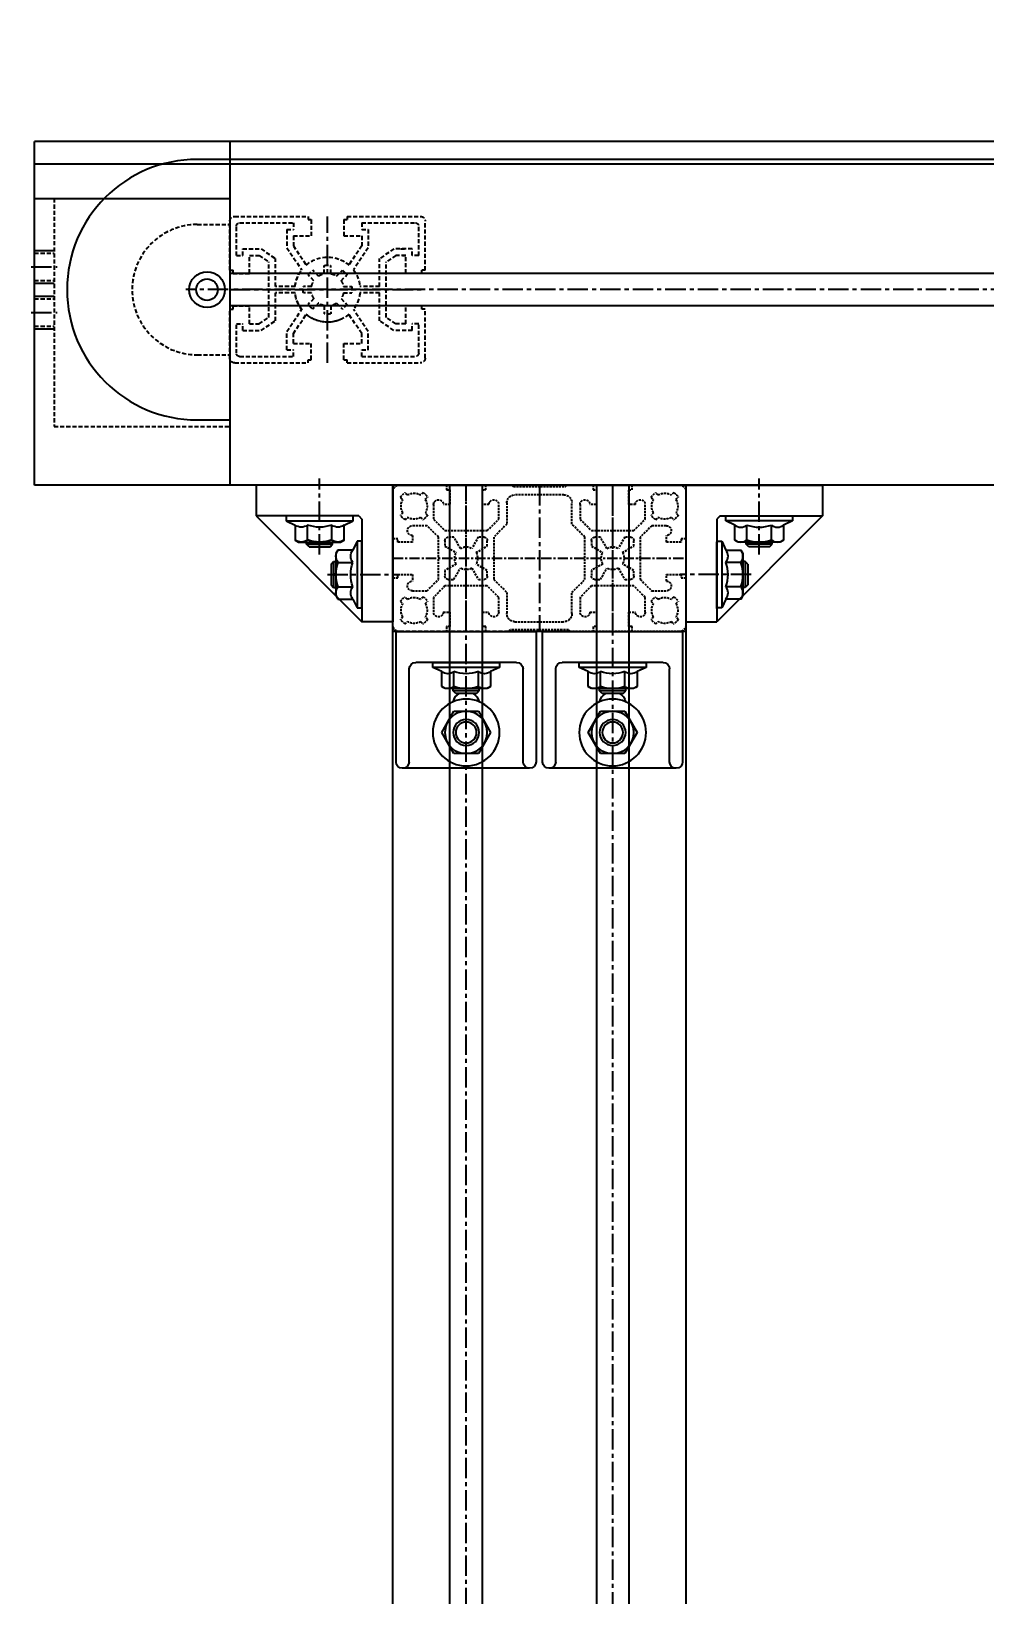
# Model space of a CAD drawing. Header units: inches. Extents: x 0 to 77285, y -118 to 40065.
# Drawn here: x 37371.6 to 37664.5, y 10199.3 to 10679.5 of the extents above; entities that cross this region are included whole.
import ezdxf

# ---------------------------------------------------------------- set-up
doc = ezdxf.new("R2010")
doc.units = ezdxf.units.IN
doc.header["$LTSCALE"] = 5
doc.header["$MEASUREMENT"] = 0
doc.linetypes.add('CENTER', pattern=[2, 1.25, -0.25, 0.25, -0.25])
doc.linetypes.add('HIDDEN', pattern=[0.375, 0.25, -0.125])
for name, color, linetype in [('11', 1, 'CENTER'), ('22', 2, 'HIDDEN'), ('44', 4, 'Continuous'), ('A', 8, 'Continuous'), ('B', 123, 'Continuous'), ('G', 231, 'Continuous'), ('T', 3, 'Continuous')]:
    doc.layers.add(name, color=color, linetype=linetype)
doc.styles.add('SCI', font='')
doc.styles.get('SCI').set_extended_font_data('Gulim')
doc.dimstyles.new('SCH', dxfattribs={"dimtxt": 2.5, "dimasz": 2, "dimexe": 1.25, "dimexo": 0.625, "dimtad": 1, "dimdec": 8, "dimtxsty": 'SCI', "dimcen": 2.5, "dimclrd": 4, "dimclre": 4, "dimclrt": 7, "dimadec": 8, "dimazin": 2, "dimtfac": 1, "dimtdec": 8, "dimtmove": 0, "dimatfit": 3, "dimfxl": 1, "dimarcsym": 0})

# ---------------------------------------------------------------- blocks, each defined once
blk = doc.blocks.new('E0104-20170619.11435441E')
for p, q in [((-30, 6), (-30, 21)), ((-6, 22.5), (-28.5, 22.5)), ((-28, 10.5), (-28, 19.5)), ((-10.5, 20.5), (-27, 20.5)), ((-10.5, 20.5), (-10.5, 18.5)), ((-6, 22.5), (-6, 21.5)), ((-5, 21.5), (-6, 21.5)), ((-5, 21.5), (-5, 16.5)), ((5, 21.5), (5, 16.5)), ((6, 21.5), (5, 21.5)), ((6, 22.5), (6, 21.5)), ((28.5, 22.5), (6, 22.5)), ((10.5, 20.5), (10.5, 18.5)), ((27, 20.5), (10.5, 20.5)), ((28, 10.5), (28, 19.5)), ((30, 6), (30, 21)), ((-10.5, 18.5), (-12.5, 18.5)), ((-12.5, 18.5), (-12.5, 12.89)), ((-10.5, 16.5), (-10.5, 13.5)), ((-5, 16.5), (-10.5, 16.5)), ((10.5, 16.5), (5, 16.5)), ((12.5, 18.5), (10.5, 18.5)), ((10.5, 16.5), (10.5, 13.5)), ((12.5, 18.5), (12.5, 12.89)), ((-28, 10.5), (-26, 10.5)), ((-26, 10.5), (-26, 12.5)), ((-26, 12.5), (-20.39, 12.5)), ((-22.39, 12.5), (-24.08, 12.5)), ((-23, 10.5), (-24.08, 10.5)), ((-24, 10.5), (-21, 10.5)), ((-24, 5), (-24, 10.5)), ((-21, 10.5), (-18, 8.5)), ((-20.39, 12.5), (-16, 9.57)), ((-12.5, 12.89), (-7.95, 6.07)), ((-10.5, 13.5), (-6.54, 7.56)), ((10.5, 13.5), (6.54, 7.56)), ((12.5, 12.89), (7.95, 6.07)), ((20.39, 12.5), (16, 9.57)), ((21, 10.5), (18, 8.5)), ((26, 12.5), (20.39, 12.5)), ((24, 10.5), (21, 10.5)), ((24, 5), (24, 10.5)), ((26, 10.5), (26, 12.5)), ((28, 10.5), (26, 10.5)), ((-30, 6), (-29, 6)), ((-29, 5), (-29, 6)), ((-29, 5), (-24, 5)), ((-18, -8.5), (-18, 8.5)), ((-16, 1), (-16, 9.57)), ((-2.76, 4.17), (-4.55, 5.96)), ((-1, 4.9), (-1, 7.43)), ((1, 4.9), (1, 7.43)), ((2.76, 4.17), (4.55, 5.96)), ((16, 1), (16, 9.57)), ((18, -8.5), (18, 8.5)), ((29, 5), (24, 5)), ((29, 5), (29, 6)), ((30, 6), (29, 6)), ((-16, 1), (-9.95, 1)), ((-4.9, 1), (-7.43, 1)), ((-4.17, 2.76), (-5.96, 4.55)), ((4.17, 2.76), (5.96, 4.55)), ((4.9, 1), (7.43, 1)), ((9.95, 1), (16, 1)), ((-16, -9.57), (-16, -1)), ((-16, -1), (-9.95, -1)), ((-4.9, -1), (-7.43, -1)), ((-4.17, -2.76), (-5.96, -4.55)), ((-2.76, -4.17), (-4.55, -5.96)), ((2.76, -4.17), (4.55, -5.96)), ((4.17, -2.76), (5.96, -4.55)), ((4.9, -1), (7.43, -1)), ((9.95, -1), (16, -1)), ((16, -9.57), (16, -1)), ((-30, -21), (-30, -6)), ((-30, -6), (-29, -6)), ((-29, -6), (-29, -5)), ((-29, -5), (-24, -5)), ((-24, -10.5), (-24, -5)), ((-21, -10.5), (-18, -8.5)), ((-20.39, -12.5), (-16, -9.57)), ((-12.5, -12.89), (-7.95, -6.07)), ((-10.5, -13.5), (-6.54, -7.56)), ((-1, -4.9), (-1, -7.43)), ((1, -4.9), (1, -7.43)), ((10.5, -13.5), (6.54, -7.56)), ((12.5, -12.89), (7.95, -6.07)), ((20.39, -12.5), (16, -9.57)), ((21, -10.5), (18, -8.5)), ((24, -10.5), (24, -5)), ((29, -5), (24, -5)), ((29, -6), (29, -5)), ((30, -6), (29, -6)), ((30, -21), (30, -6)), ((-28, -19.5), (-28, -10.5)), ((-28, -10.5), (-26, -10.5)), ((-26, -12.5), (-26, -10.5)), ((-26, -12.5), (-20.39, -12.5)), ((-24, -10.5), (-21, -10.5)), ((-12.5, -18.5), (-12.5, -12.89)), ((-10.5, -16.5), (-10.5, -13.5)), ((10.5, -16.5), (10.5, -13.5)), ((12.5, -18.5), (12.5, -12.89)), ((26, -12.5), (20.39, -12.5)), ((24, -10.5), (21, -10.5)), ((26, -12.5), (26, -10.5)), ((28, -10.5), (26, -10.5)), ((28, -19.5), (28, -10.5)), ((-10.5, -18.5), (-12.5, -18.5)), ((-5, -16.5), (-10.5, -16.5)), ((-10.5, -20.5), (-10.5, -18.5)), ((-5, -21.5), (-5, -16.5)), ((5, -21.5), (5, -16.5)), ((10.5, -16.5), (5, -16.5)), ((12.5, -18.5), (10.5, -18.5)), ((10.5, -20.5), (10.5, -18.5)), ((-6, -22.5), (-28.5, -22.5)), ((-10.5, -20.5), (-27, -20.5)), ((-6, -22.5), (-6, -21.5)), ((-5, -21.5), (-6, -21.5)), ((6, -21.5), (5, -21.5)), ((6, -22.5), (6, -21.5)), ((28.5, -22.5), (6, -22.5)), ((27, -20.5), (10.5, -20.5))]:
    blk.add_line(p, q)
for centre, radius, start, end in [((-28.5, 21), 1.5, 90, 180), ((-27, 19.5), 1, 90, 180), ((27, 19.5), 1, 0, 90), ((28.5, 21), 1.5, 0, 90), ((0, 0), 10, 49.1403, 130.8597), ((0, 0), 10, 142.644, 174.2608), ((0, 0), 7.5, 127.3377, 142.6623), ((0, 0), 5, 101.537, 123.463), ((0, 0), 7.5, 82.3377, 97.6623), ((0, 0), 5, 56.537, 78.463), ((0, 0), 7.5, 37.3377, 52.6623), ((0, 0), 10, 5.7392, 39.0281), ((0, 0), 10, 5.7392, 37.356), ((0, 0), 7.5, 172.3377, 187.6623), ((0, 0), 5, 146.537, 168.463), ((0, 0), 5, 11.537, 33.463), ((0, 0), 7.5, 352.3377, 7.6623), ((0, 0), 10, 185.7392, 217.356), ((0, 0), 7.5, 217.3377, 232.6623), ((0, 0), 5, 191.537, 213.463), ((0, 0), 5, 236.537, 258.463), ((0, 0), 5, 281.537, 303.463), ((0, 0), 5, 326.537, 348.463), ((0, 0), 7.5, 307.3377, 322.6623), ((0, 0), 10, 320.9719, 354.2608), ((0, 0), 10, 322.644, 354.2608), ((0, 0), 10, 229.1403, 309.2607), ((0, 0), 10, 243.4796, 310.8597), ((0, 0), 7.5, 262.3377, 277.6623), ((-28.5, -21), 1.5, 180, 270), ((-27, -19.5), 1, 180, 270), ((27, -19.5), 1, 270, 0), ((28.5, -21), 1.5, 270, 0)]:
    blk.add_arc(centre, radius, start, end)
at = {"layer": '11'}
for p, q in [((0, -22.5), (0, 22.5)), ((30, 0), (-30, 0))]:
    blk.add_line(p, q, dxfattribs=at)
blk = doc.blocks.new('A$C054b1723')
for p, q in [((60, 0), (60, -105.5)), ((1330, 0), (60, 0)), ((60, 0), (60, -105.5)), ((60, 0), (60, -105.5)), ((60, -7), (0, -7)), ((0, -105.5), (0, -7)), ((1330, -7), (60, -7)), ((0, -17.5), (60, -17.5)), ((0, -17.5), (60, -17.5)), ((60, -105.5), (0, -105.5)), ((1330, -105.5), (60, -105.5))]:
    blk.add_line(p, q)
for radius in [5.5, 3.3]:
    blk.add_circle((53, -45.5), radius)
at = {"layer": '11'}
for p, q in [((-1, -38.5), (7, -38.5)), ((59.5, -45.5), (46.5, -45.5)), ((1330, -45.5), (60, -45.5)), ((-1, -52.5), (7, -52.5))]:
    blk.add_line(p, q, dxfattribs=at)
at = {"layer": '22'}
for p, q in [((6, -17.5), (6, -87.5)), ((50, -25.5), (60, -25.5)), ((0, -34.31), (6, -34.31)), ((0, -42.69), (6, -42.69)), ((0, -48.31), (6, -48.31)), ((0, -56.69), (6, -56.69)), ((50, -65.5), (60, -65.5)), ((6, -87.5), (60, -87.5))]:
    blk.add_line(p, q, dxfattribs=at)
blk.add_arc((50, -45.5), 20, 90, 270, dxfattribs=at)
at = {"layer": 'A'}
for p, q in [((1330, -40.5), (60, -40.5)), ((1330, -50.5), (60, -50.5))]:
    blk.add_line(p, q, dxfattribs=at)
at = {"layer": 'B'}
for p, q in [((60, -5.5), (50, -5.5)), ((1330, -5.5), (60, -5.5)), ((50, -85.5), (60, -85.5))]:
    blk.add_line(p, q, dxfattribs=at)
blk.add_arc((50, -45.5), 40, 90, 270, dxfattribs=at)
at = {"layer": 'G'}
for p in [(60, 0), (0, -7)]:
    blk.add_line(p, (0, 0), dxfattribs=at)
at = {"layer": 'T'}
for p, q in [((0, -33.5), (6, -33.5)), ((0, -43.5), (6, -43.5)), ((0, -47.5), (6, -47.5)), ((0, -57.5), (6, -57.5))]:
    blk.add_line(p, q, dxfattribs=at)
at = {"layer": '22', "xscale": -1}
blk.add_blockref('E0104-20170619.11435441E', (90, -45.5), dxfattribs=at)
blk = doc.blocks.new('A$C47db6cef')
at = {"ltscale": 0.506191}
for p, q in [((16.5, 45), (2, 45)), ((16.5, 43.5), (16.5, 45)), ((28.5, 45), (16.5, 45)), ((17.5, 43.5), (16.5, 43.5)), ((17.5, 39), (17.5, 43.5)), ((27.5, 43.5), (27.5, 39)), ((28.5, 43.5), (27.5, 43.5)), ((28.5, 45), (28.5, 43.5)), ((36.5, 45), (28.5, 45)), ((37, 44.5), (36.5, 45)), ((44.7, 44.5), (37, 44.5)), ((45, 44.2), (44.7, 44.5)), ((45.3, 44.5), (45, 44.2)), ((53, 44.5), (45.3, 44.5)), ((53.5, 45), (53, 44.5)), ((61.5, 45), (53.5, 45)), ((61.5, 43.5), (61.5, 45)), ((73.5, 45), (61.5, 45)), ((62.5, 43.5), (61.5, 43.5)), ((62.5, 39), (62.5, 43.5)), ((72.5, 43.5), (72.5, 39)), ((73.5, 43.5), (72.5, 43.5)), ((73.5, 45), (73.5, 43.5)), ((88, 45), (73.5, 45)), ((0, 43), (0, 28.5)), ((3.05, 40.53), (2.33, 41.26)), ((3.74, 42.67), (4.47, 41.95)), ((8.53, 41.95), (9.26, 42.67)), ((10.67, 41.26), (9.95, 40.53)), ((12.5, 34.5), (12.5, 39)), ((15.5, 39), (17.5, 39)), ((27.5, 39), (29.5, 39)), ((32.5, 39), (32.5, 34.5)), ((35, 33), (35, 39.5)), ((37.5, 42), (52.5, 42)), ((55, 39.5), (55, 33)), ((57.5, 34.5), (57.5, 39)), ((60.5, 39), (62.5, 39)), ((72.5, 39), (74.5, 39)), ((77.5, 39), (77.5, 34.5)), ((80.05, 40.53), (79.33, 41.26)), ((80.74, 42.67), (81.47, 41.95)), ((85.53, 41.95), (86.26, 42.67)), ((87.67, 41.26), (86.95, 40.53)), ((90, 28.5), (90, 43)), ((2.33, 35.74), (3.05, 36.47)), ((4.47, 35.05), (3.74, 34.33)), ((9.26, 34.33), (8.53, 35.05)), ((9.95, 36.47), (10.67, 35.74)), ((16, 31), (12.5, 34.5)), ((32.5, 34.5), (29, 31)), ((61, 31), (57.5, 34.5)), ((77.5, 34.5), (74, 31)), ((79.33, 35.74), (80.05, 36.47)), ((81.47, 35.05), (80.74, 34.33)), ((86.26, 34.33), (85.53, 35.05)), ((86.95, 36.47), (87.67, 35.74)), ((6, 32.5), (10.5, 32.5)), ((6, 27.5), (6, 29.5)), ((10.5, 32.5), (14, 29)), ((14, 29), (14, 22.8)), ((22.2, 31), (16, 31)), ((17, 29), (18.75, 29)), ((18.75, 29), (20.75, 25.53)), ((22.5, 30.7), (22.2, 31)), ((22.8, 31), (22.5, 30.7)), ((29, 31), (22.8, 31)), ((24.25, 25.53), (26.25, 29)), ((26.25, 29), (28, 29)), ((31, 29), (35, 33)), ((31, 16), (31, 29)), ((55, 33), (59, 29)), ((59, 29), (59, 16)), ((67.2, 31), (61, 31)), ((62, 29), (63.75, 29)), ((63.75, 29), (65.75, 25.53)), ((67.5, 30.7), (67.2, 31)), ((67.8, 31), (67.5, 30.7)), ((74, 31), (67.8, 31)), ((69.25, 25.53), (71.25, 29)), ((71.25, 29), (73, 29)), ((76, 29), (79.5, 32.5)), ((76, 22.8), (76, 29)), ((79.5, 32.5), (84, 32.5)), ((84, 29.5), (84, 27.5)), ((0, 28.5), (1.5, 28.5)), ((0, 28.5), (0, 16.5)), ((1.5, 28.5), (1.5, 27.5)), ((1.5, 27.5), (6, 27.5)), ((16, 26.25), (16, 28)), ((19.47, 24.25), (16, 26.25)), ((29, 26.25), (25.53, 24.25)), ((29, 28), (29, 26.25)), ((61, 26.25), (61, 28)), ((64.47, 24.25), (61, 26.25)), ((74, 26.25), (70.53, 24.25)), ((74, 28), (74, 26.25)), ((84, 27.5), (88.5, 27.5)), ((88.5, 28.5), (90, 28.5)), ((88.5, 27.5), (88.5, 28.5)), ((90, 16.5), (90, 28.5)), ((14, 22.8), (14.3, 22.5)), ((14.3, 22.5), (14, 22.2)), ((14, 22.2), (14, 16)), ((16, 18.75), (19.47, 20.75)), ((20.75, 19.47), (18.75, 16)), ((26.25, 16), (24.25, 19.47)), ((25.53, 20.75), (29, 18.75)), ((61, 18.75), (64.47, 20.75)), ((65.75, 19.47), (63.75, 16)), ((71.25, 16), (69.25, 19.47)), ((70.53, 20.75), (74, 18.75)), ((75.7, 22.5), (76, 22.8)), ((76, 22.2), (75.7, 22.5)), ((76, 16), (76, 22.2)), ((0, 16.5), (0, 2)), ((1.5, 16.5), (0, 16.5)), ((1.5, 17.5), (1.5, 16.5)), ((6, 17.5), (1.5, 17.5)), ((6, 15.5), (6, 17.5)), ((14, 16), (10.5, 12.5)), ((16, 17), (16, 18.75)), ((18.75, 16), (17, 16)), ((28, 16), (26.25, 16)), ((29, 18.75), (29, 17)), ((35, 12), (31, 16)), ((59, 16), (55, 12)), ((61, 17), (61, 18.75)), ((63.75, 16), (62, 16)), ((73, 16), (71.25, 16)), ((74, 18.75), (74, 17)), ((79.5, 12.5), (76, 16)), ((84, 17.5), (84, 15.5)), ((88.5, 17.5), (84, 17.5)), ((88.5, 16.5), (88.5, 17.5)), ((90, 16.5), (88.5, 16.5)), ((90, 2), (90, 16.5)), ((3.74, 10.67), (4.47, 9.95)), ((10.5, 12.5), (6, 12.5)), ((8.53, 9.95), (9.26, 10.67)), ((12.5, 10.5), (16, 14)), ((12.5, 6), (12.5, 10.5)), ((16, 14), (22.2, 14)), ((22.2, 14), (22.5, 14.3)), ((22.5, 14.3), (22.8, 14)), ((22.8, 14), (29, 14)), ((29, 14), (32.5, 10.5)), ((32.5, 10.5), (32.5, 6)), ((35, 5.5), (35, 12)), ((55, 12), (55, 5.5)), ((57.5, 10.5), (61, 14)), ((57.5, 6), (57.5, 10.5)), ((61, 14), (67.2, 14)), ((67.2, 14), (67.5, 14.3)), ((67.5, 14.3), (67.8, 14)), ((67.8, 14), (74, 14)), ((74, 14), (77.5, 10.5)), ((77.5, 10.5), (77.5, 6)), ((84, 12.5), (79.5, 12.5)), ((80.74, 10.67), (81.47, 9.95)), ((85.53, 9.95), (86.26, 10.67)), ((3.05, 8.53), (2.33, 9.26)), ((10.67, 9.26), (9.95, 8.53)), ((17.5, 6), (15.5, 6)), ((17.5, 1.5), (17.5, 6)), ((27.5, 6), (27.5, 1.5)), ((29.5, 6), (27.5, 6)), ((62.5, 6), (60.5, 6)), ((62.5, 1.5), (62.5, 6)), ((72.5, 6), (72.5, 1.5)), ((74.5, 6), (72.5, 6)), ((80.05, 8.53), (79.33, 9.26)), ((87.67, 9.26), (86.95, 8.53)), ((2, 0), (16.5, 0)), ((2.33, 3.74), (3.05, 4.47)), ((4.47, 3.05), (3.74, 2.33)), ((9.26, 2.33), (8.53, 3.05)), ((9.95, 4.47), (10.67, 3.74)), ((16.5, 1.5), (17.5, 1.5)), ((16.5, 0), (16.5, 1.5)), ((16.5, 0), (28.5, 0)), ((27.5, 1.5), (28.5, 1.5)), ((28.5, 1.5), (28.5, 0)), ((28.5, 0), (35.55, 0)), ((35.55, 0), (36.05, 0.5)), ((36.05, 0.5), (44.7, 0.5)), ((52.5, 3), (37.5, 3)), ((44.7, 0.5), (45, 0.8)), ((45, 0.8), (45.3, 0.5)), ((45.3, 0.5), (53.95, 0.5)), ((53.95, 0.5), (54.45, 0)), ((61.5, 1.5), (62.5, 1.5)), ((61.5, 0), (61.5, 1.5)), ((72.5, 1.5), (73.5, 1.5)), ((73.5, 1.5), (73.5, 0)), ((79.33, 3.74), (80.05, 4.47)), ((81.47, 3.05), (80.74, 2.33)), ((86.26, 2.33), (85.53, 3.05)), ((86.95, 4.47), (87.67, 3.74))]:
    blk.add_line(p, q, dxfattribs=at)
for p, q in [((54.45, 0), (61.5, 0)), ((61.5, 0), (73.5, 0)), ((73.5, 0), (88, 0))]:
    blk.add_line(p, q)
for centre, radius, start, end in [((2, 43), 2, 90, 180), ((88, 43), 2, 0, 90), ((6.5, 38.5), 5, 123.463, 146.537), ((6.5, 38.5), 4, 149.4775, 210.5225), ((6.5, 38.5), 4, 59.4775, 120.5225), ((6.5, 38.5), 5, 33.463, 56.537), ((6.5, 38.5), 4, 329.4775, 30.5225), ((14, 39), 1.5, 0, 180), ((31, 39), 1.5, 0, 180), ((37.5, 39.5), 2.5, 90, 180), ((52.5, 39.5), 2.5, 0, 90), ((59, 39), 1.5, 0, 180), ((76, 39), 1.5, 0, 180), ((83.5, 38.5), 5, 123.463, 146.537), ((83.5, 38.5), 4, 149.4775, 210.5225), ((83.5, 38.5), 4, 59.4775, 120.5225), ((83.5, 38.5), 5, 33.463, 56.537), ((83.5, 38.5), 4, 329.4775, 30.5225), ((6.5, 38.5), 5, 213.463, 236.537), ((6.5, 38.5), 4, 239.4775, 300.5225), ((6.5, 38.5), 5, 303.463, 326.537), ((83.5, 38.5), 5, 213.463, 236.537), ((83.5, 38.5), 4, 239.4775, 300.5225), ((83.5, 38.5), 5, 303.463, 326.537), ((6, 31), 1.5, 90, 270), ((17, 28), 1, 90, 180), ((28, 28), 1, 0, 90), ((62, 28), 1, 90, 180), ((73, 28), 1, 0, 90), ((84, 31), 1.5, 270, 90), ((22.5, 22.5), 3.5, 150, 210), ((22.5, 22.5), 3.5, 60, 120), ((22.5, 22.5), 3.5, 330, 30), ((67.5, 22.5), 3.5, 150, 210), ((67.5, 22.5), 3.5, 60, 120), ((67.5, 22.5), 3.5, 330, 30), ((22.5, 22.5), 3.5, 240, 300), ((67.5, 22.5), 3.5, 240, 300), ((6, 14), 1.5, 90, 270), ((17, 17), 1, 180, 270), ((28, 17), 1, 270, 0), ((62, 17), 1, 180, 270), ((73, 17), 1, 270, 0), ((84, 14), 1.5, 270, 90), ((6.5, 6.5), 5, 123.463, 146.537), ((6.5, 6.5), 4, 59.4775, 120.5225), ((6.5, 6.5), 5, 33.463, 56.537), ((83.5, 6.5), 5, 123.463, 146.537), ((83.5, 6.5), 4, 59.4775, 120.5225), ((83.5, 6.5), 5, 33.463, 56.537), ((6.5, 6.5), 4, 149.4775, 210.5225), ((6.5, 6.5), 4, 329.4775, 30.5225), ((14, 6), 1.5, 180, 0), ((31, 6), 1.5, 180, 0), ((37.5, 5.5), 2.5, 180, 270), ((52.5, 5.5), 2.5, 270, 0), ((59, 6), 1.5, 180, 0), ((76, 6), 1.5, 180, 0), ((83.5, 6.5), 4, 149.4775, 210.5225), ((83.5, 6.5), 4, 329.4775, 30.5225), ((2, 2), 2, 180, 270), ((6.5, 6.5), 5, 213.463, 236.537), ((6.5, 6.5), 4, 239.4775, 300.5225), ((6.5, 6.5), 5, 303.463, 326.537), ((83.5, 6.5), 5, 213.463, 236.537), ((83.5, 6.5), 4, 239.4775, 300.5225), ((83.5, 6.5), 5, 303.463, 326.537), ((88, 2), 2, 270, 0)]:
    blk.add_arc(centre, radius, start, end, dxfattribs=at)
at = {"layer": '11', "ltscale": 0.506191}
for p, q in [((22.5, 45), (22.5, 0)), ((67.5, 0), (67.5, 45)), ((90, 22.5), (0, 22.5))]:
    blk.add_line(p, q, dxfattribs=at)
at = {"layer": '11'}
blk.add_line((45, 45), (45, 0), dxfattribs=at)
at = {"layer": 'A', "ltscale": 0.506191}
for p, q in [((0, 45), (0, 43)), ((2, 45), (0, 45)), ((53.5, 45), (36.5, 45)), ((90, 45), (88, 45)), ((90, 43), (90, 45)), ((0, 2), (0, 0)), ((0, 0), (2, 0)), ((35.55, 0), (54.45, 0)), ((90, 0), (90, 2))]:
    blk.add_line(p, q, dxfattribs=at)
at = {"layer": 'A'}
blk.add_line((88, 0), (90, 0), dxfattribs=at)
blk = doc.blocks.new('af!@$!2^^&&@$aD읾ㅇㄹA$C5BB358B1')
for p, q in [((1.74, 42), (43.74, 42)), ((1.74, 42), (1.74, 0)), ((43.74, 42), (43.74, 32.5)), ((12.24, 32.5), (11.24, 31.5)), ((43.74, 32.5), (11.24, 0)), ((11.24, 31.5), (11.24, 0)), ((12.24, 32.5), (43.74, 32.5)), ((13.99, 32.5), (34.49, 32.5)), ((13.99, 31), (13.99, 32.5)), ((34.49, 31), (13.99, 31)), ((16.73, 29.7), (13.99, 31)), ((16.73, 25.11), (16.73, 29.7)), ((20.48, 25.14), (20.48, 29.7)), ((27.99, 25.14), (27.99, 29.7)), ((34.49, 31), (31.74, 29.7)), ((31.74, 29.7), (31.74, 25.11)), ((34.49, 32.5), (34.49, 31)), ((11.24, 24.75), (12.74, 24.75)), ((11.24, 4.04), (11.24, 24.54)), ((12.74, 24.75), (12.74, 4.25)), ((12.74, 24.75), (14.04, 22.01)), ((17.79, 24.5), (16.73, 25.11)), ((30.68, 24.5), (17.79, 24.5)), ((20.24, 23.8), (20.24, 24.5)), ((28.24, 23.8), (28.24, 24.5)), ((31.74, 25.11), (30.68, 24.5)), ((14.04, 22.01), (18.63, 22.01)), ((18.63, 22.01), (19.24, 20.94)), ((19.24, 20.94), (19.24, 8.06)), ((28.24, 23.8), (20.24, 23.8)), ((21.04, 23), (20.24, 23.8)), ((27.44, 23), (21.04, 23)), ((27.44, 23), (28.24, 23.8)), ((18.59, 18.25), (14.04, 18.25)), ((19.94, 18.5), (19.24, 18.5)), ((19.94, 18.5), (19.94, 10.5)), ((20.74, 17.7), (19.94, 18.5)), ((20.74, 17.7), (20.74, 11.3)), ((18.59, 10.75), (14.04, 10.75)), ((19.94, 10.5), (19.24, 10.5)), ((20.74, 11.3), (19.94, 10.5)), ((14.04, 6.99), (12.74, 4.25)), ((18.63, 6.99), (14.04, 6.99)), ((19.24, 8.06), (18.63, 6.99)), ((12.74, 4.25), (11.24, 4.25)), ((1.74, 0), (11.24, 0))]:
    blk.add_line(p, q)
for centre, radius, start, end in [((18.61, 32.11), 3.06, 232.1211, 307.8789), ((24.24, 40.32), 11.26, 250.5288, 289.4712), ((29.87, 32.11), 3.06, 232.1211, 307.8789), ((18.61, 27.56), 3.06, 232.1211, 307.8789), ((24.24, 35.76), 11.26, 250.5288, 289.4712), ((29.87, 27.56), 3.06, 232.1211, 307.8789), ((11.62, 20.13), 3.06, 322.1211, 37.8789), ((16.18, 20.13), 3.06, 322.1211, 37.8789), ((3.42, 14.5), 11.26, 340.5288, 19.4712), ((7.98, 14.5), 11.26, 340.5288, 19.4712), ((11.62, 8.87), 3.06, 322.1211, 37.8789), ((16.18, 8.87), 3.06, 322.1211, 37.8789)]:
    blk.add_arc(centre, radius, start, end)
at = {"layer": '11'}
for p, q in [((24.24, 20.66), (24.24, 44.03)), ((21.83, 14.5), (0, 14.5))]:
    blk.add_line(p, q, dxfattribs=at)
blk = doc.blocks.new('A$C632A6005')
for p, q in [((-21.5, 0), (-21.5, -40)), ((21.5, 0), (-21.5, 0)), ((21.5, -40.1), (21.5, 0)), ((-15.5, -9.5), (15.5, -9.5)), ((10.25, -9.5), (-10.25, -9.5)), ((-10.25, -9.5), (-10.25, -11)), ((10.25, -11), (10.25, -9.5)), ((-17.5, -40), (-17.5, -11.5)), ((-10.25, -11), (10.25, -11)), ((-10.25, -11), (-7.51, -12.3)), ((-7.51, -12.3), (-7.51, -16.89)), ((-3.75, -16.86), (-3.75, -12.3)), ((3.76, -16.86), (3.76, -12.3)), ((7.51, -12.3), (10.25, -11)), ((7.51, -16.89), (7.51, -12.3)), ((17.5, -40), (17.5, -11.5)), ((-7.51, -16.89), (-6.44, -17.5)), ((-6.44, -17.5), (6.45, -17.5)), ((-4, -18.2), (-4, -17.5)), ((-4, -18.2), (4, -18.2)), ((-3.2, -19), (-4, -18.2)), ((-3.2, -19), (3.2, -19)), ((3.2, -19), (4, -18.2)), ((4, -18.2), (4, -17.5)), ((6.45, -17.5), (7.51, -16.89)), ((-3.75, -24.5), (-7.5, -31)), ((3.75, -24.5), (-3.75, -24.5)), ((7.51, -31), (3.75, -24.5)), ((-7.5, -31), (-3.75, -37.5)), ((3.75, -37.5), (7.51, -31)), ((-3.75, -37.5), (3.75, -37.5)), ((-19.5, -42), (19.6, -42))]:
    blk.add_line(p, q)
for radius in [10.25, 6.5, 4, 3.2]:
    blk.add_circle((0, -31), radius)
for centre, radius, start, end in [((-15.5, -11.5), 2, 90, 180), ((15.5, -11.5), 2, 0, 90), ((-5.63, -9.89), 3.06, 232.1211, 307.8789), ((0, -1.68), 11.26, 250.5288, 289.4712), ((5.63, -9.89), 3.06, 232.1211, 307.8789), ((-5.63, -14.44), 3.06, 232.1211, 307.8789), ((0, -22.5), 4.1, 121.3886, 166.7272), ((0, -6.24), 11.26, 250.5288, 289.4712), ((0, -22.5), 4.1, 13.2728, 58.6114), ((5.63, -14.44), 3.06, 232.1211, 307.8789), ((-19.5, -40), 2, 180, 270), ((-19.5, -40), 2, 270, 0), ((19.5, -40), 2, 180, 270), ((19.6, -40.1), 1.9, 270, 0)]:
    blk.add_arc(centre, radius, start, end)
blk = doc.blocks.new('A$C916a343e')
for p, q in [((-45, 0), (45, 0)), ((-45, -715, 0), (-45, 0)), ((45, 0), (45, -715, 0))]:
    blk.add_line(p, q)
at = {"layer": '11'}
for p, q in [((-22.5, -715, 0), (-22.5, 0)), ((22.5, 0), (22.5, -715, 0))]:
    blk.add_line(p, q, dxfattribs=at)
at = {"layer": 'A'}
for p, q in [((-27.5, -715, 0), (-27.5, 0)), ((-17.5, -715, 0), (-17.5, 0)), ((17.5, 0), (17.5, -715, 0)), ((27.5, 0), (27.5, -715, 0))]:
    blk.add_line(p, q, dxfattribs=at)
at = {"layer": '22', "xscale": -1}
blk.add_blockref('A$C47db6cef', (45, -45), dxfattribs=at)
at = {"layer": '44', "extrusion": (0, 0, -1), "zscale": -1}
blk.add_blockref('af!@$!2^^&&@$aD읾ㅇㄹA$C5BB358B1', (43.26, -42), dxfattribs=at)
at = {"layer": '44', "extrusion": (0, 0, -1), "xscale": -1, "zscale": -1}
blk.add_blockref('af!@$!2^^&&@$aD읾ㅇㄹA$C5BB358B1', (-43.26, -42), dxfattribs=at)
at = {"layer": '44', "xscale": -1}
for p in [(-22.5, -45), (22.5, -45)]:
    blk.add_blockref('A$C632A6005', p, dxfattribs=at)
blk = doc.blocks.new('*D563')
at = {"color": 4, "lineweight": -2, "transparency": 16777216}
for p, q in [((37372.65, 10695.63), (37372.65, 11883.13)), ((38872.65, 10695.63), (38872.65, 11883.13)), ((37532.65, 11783.13), (38712.65, 11783.13))]:
    blk.add_line(p, q, dxfattribs=at)
at = {"color": 4, "transparency": 16777216}
for points in [[(37532.65, 11809.79), (37532.65, 11756.46), (37372.65, 11783.13)], [(38712.65, 11809.79), (38712.65, 11756.46), (38872.65, 11783.13)]]:
    blk.add_solid(points, dxfattribs=at)
at = {"layer": 'Defpoints', "color": 0, "transparency": 16777216}
for p in [(38872.65, 11783.13), (37372.65, 10645.63, 0), (38872.65, 10645.63, 0)]:
    blk.add_point(p, dxfattribs=at)
at = {"color": 7, "transparency": 16777216, "insert": (38122.65, 11935.92), "char_height": 200, "attachment_point": 5, "style": 'SCI'}
blk.add_mtext('1500', dxfattribs=at)

msp = doc.modelspace()

# ---------------------------------------------------------------- block references
for name, p in [('A$C054b1723', (37372.6497809, 10645.63160737, 0.00000001)), ('A$C916a343e', (37527.72039295, 10540.13160737, 0.00000001))]:
    msp.add_blockref(name, p)

# ---------------------------------------------------------------- dimensions: what is measured, and where the dimension line sits
dim = msp.add_linear_dim(base=(38872.6497808982, 11783.1277994918), p1=(37372.6497808982, 10645.6316073746, 0.000000007), p2=(38872.6497808982, 10645.6316073756, 0.000000007), dimstyle='SCH', override={"dimscale": 80})
dim.commit()
dim.dimension.update_dxf_attribs({"geometry": '*D563', "text_midpoint": (38122.6497808982, 11935.9240711296)})

doc.saveas('drawing.dxf')
